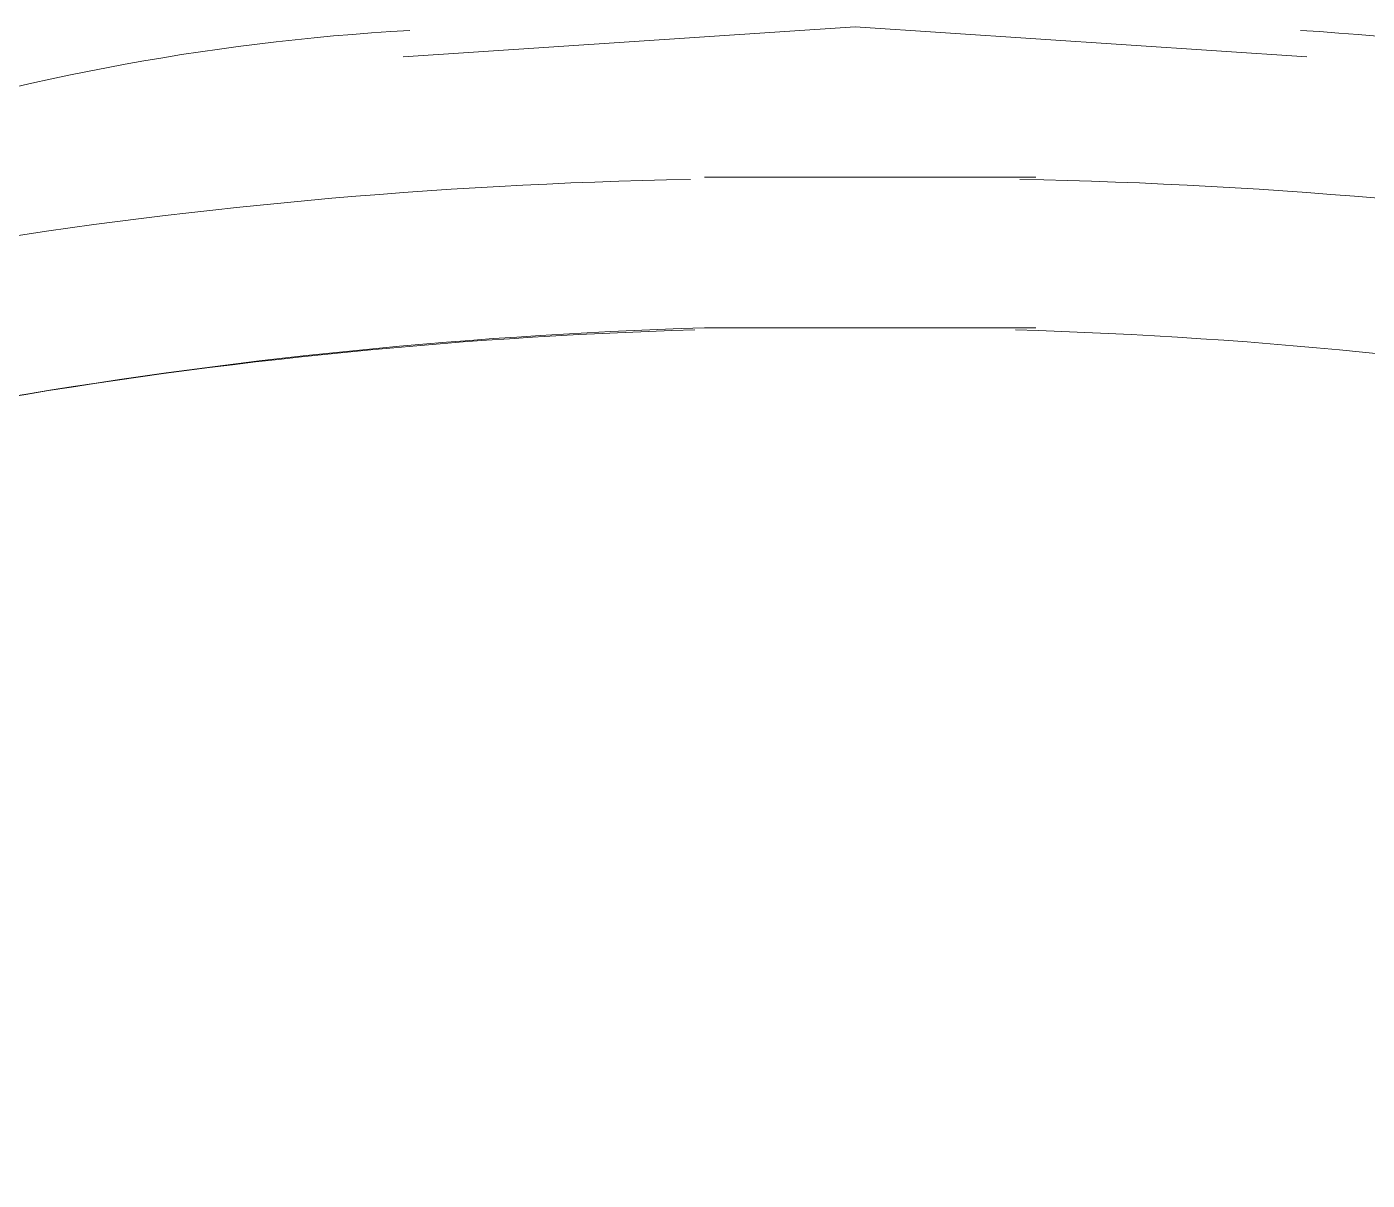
# Model space of a CAD drawing. Header units: metres. Extents: x 29 to 86.9, y -23.2 to 39.7.
# Drawn here: x 73.8096 to 73.9184, y -17.1513 to -17.0576 of the extents above; entities that cross this region are included whole.
import ezdxf

# ---------------------------------------------------------------- set-up
doc = ezdxf.new("R2010")
doc.units = ezdxf.units.M
doc.header["$LTSCALE"] = 100
doc.layers.get('0').update_dxf_attribs({"color": 254})
doc.layers.add('Arqui', color=8, linetype='Continuous', lineweight=0)

# ---------------------------------------------------------------- blocks, each defined once
blk = doc.blocks.new('A$C9582355f')
at = {"layer": 'Arqui'}
for points in [[(44.85746673276554, 6.103886311394035), (44.89415073276558, 6.106331911394136), (44.93083473276562, 6.103886311394035)], [(44.88192273276553, 6.094103911394086), (44.89415073276558, 6.094103911394086), (44.90882433276562, 6.094103911394086)]]:
    blk.add_lwpolyline(points, dxfattribs=at)
for points in [[(45.0213219327656, 6.072093511394087), (45.02376753276559, 6.072093511394087), (45.02376753276559, 6.074539111394188, 0.1333274390363106), (44.93029919527754, 6.106038732866182)], [(44.88078577332561, 6.093928121666067, 0.03702395519681141), (44.81887496911753, 6.088229262265941, 0.06904277544368446), (44.72715298567761, 6.054275334457998)], [(45.09333304051762, 6.012627475682166, 0.230532055924761), (45.06090357746956, 6.053867237186296, 0.06904277544342165), (44.96942649641352, 6.088229262265941, 0.03702395519684343), (44.90751569220555, 6.093928121666067)], [(44.88113977392555, 6.081705257426165, 0.03702424981606369), (44.82123741871754, 6.07551527263422, -0.03702424981606369), (44.88192273276553, 6.081875911394036), (44.89415073276558, 6.081875911394036), (44.90882433276562, 6.081875911394036)]]:
    blk.add_lwpolyline(points, format="xyb", dxfattribs=at)
blk.add_lwpolyline([(44.96706404681362, 6.07551527263422, 0.03702424981627003), (44.90716169160561, 6.081705257426165, -0.03702424981627003)], format="xyb", close=True, dxfattribs=at)
blk.add_arc((44.86847185113487, 5.919243787289815), 0.1870881177856249, 93.20798741910095, 123.5852336150177, dxfattribs=at)

msp = doc.modelspace()

# ---------------------------------------------------------------- block references
msp.add_blockref('A$C9582355f', (28.98266172889876, -23.16396569870889))

doc.saveas('drawing.dxf')
